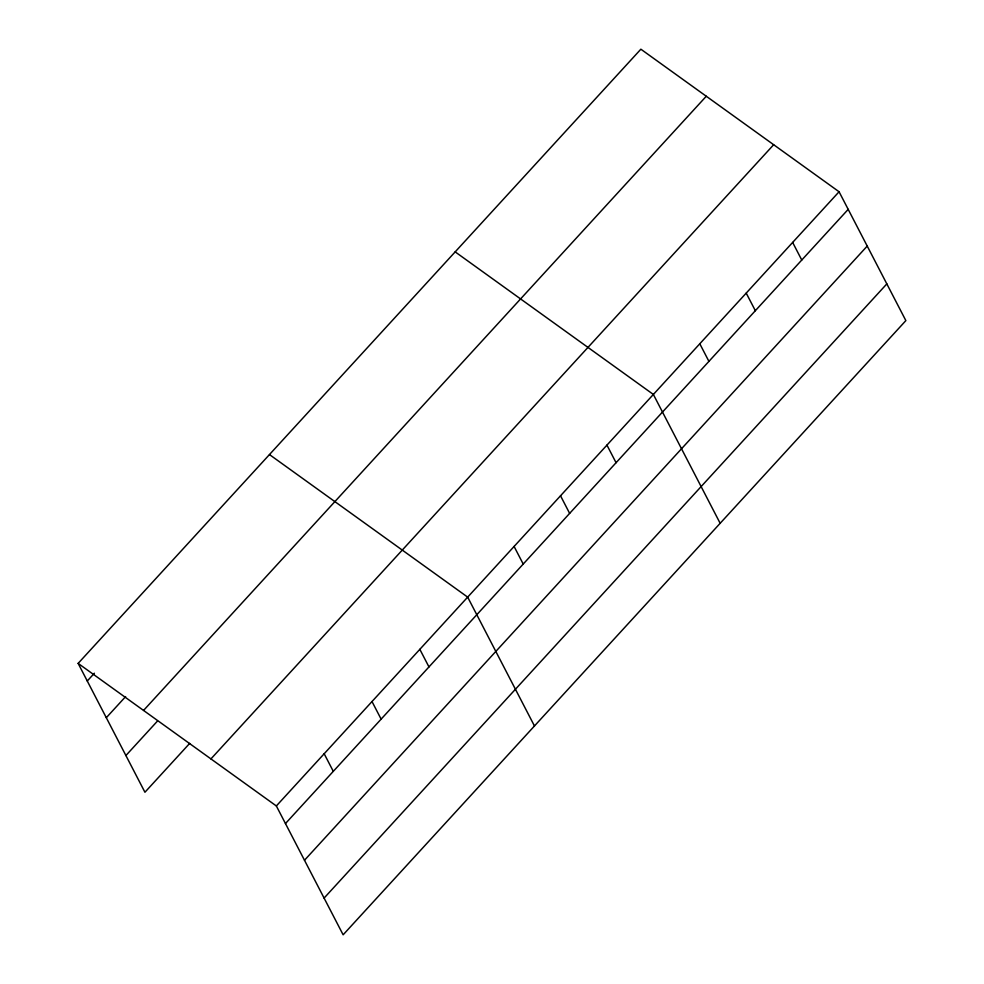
<?xml version="1.0" encoding="UTF-8"?>
<svg xmlns="http://www.w3.org/2000/svg" width="984" height="984" viewBox="0 0 984 984"><rect width="100%" height="100%" fill="white"/><g stroke="black" fill="none" stroke-linecap="round" stroke-linejoin="round"><path stroke-width="1.48" d="M78.142 663.388L640.867 49.2L839.069 191.757L905.858 320.612L343.133 934.8L276.344 805.957L78.142 663.388L144.931 792.243L189.703 743.363M87.269 680.989L94.39 673.216M106.297 717.705L125.632 696.598M143.553 710.436L706.278 96.248M125.903 755.528L157.452 721.087M210.933 758.91L773.67 144.722M276.344 805.957L839.069 191.757M285.458 823.559L848.196 209.358M304.487 860.262L867.224 246.074M324.093 898.084L886.83 283.896M455.174 251.879L653.364 394.449L720.153 523.291M269.468 454.571L467.671 597.128L534.46 725.971M792.649 242.433L801.763 260.034M746.216 293.109L755.343 310.698M699.796 343.773L708.923 361.374M606.943 445.112L616.07 462.714M560.523 495.788L569.638 513.39M514.091 546.452L523.217 564.053M419.836 649.329L428.962 666.931M372.001 701.543L381.128 719.144M324.166 753.744L333.293 771.345"/></g></svg>
